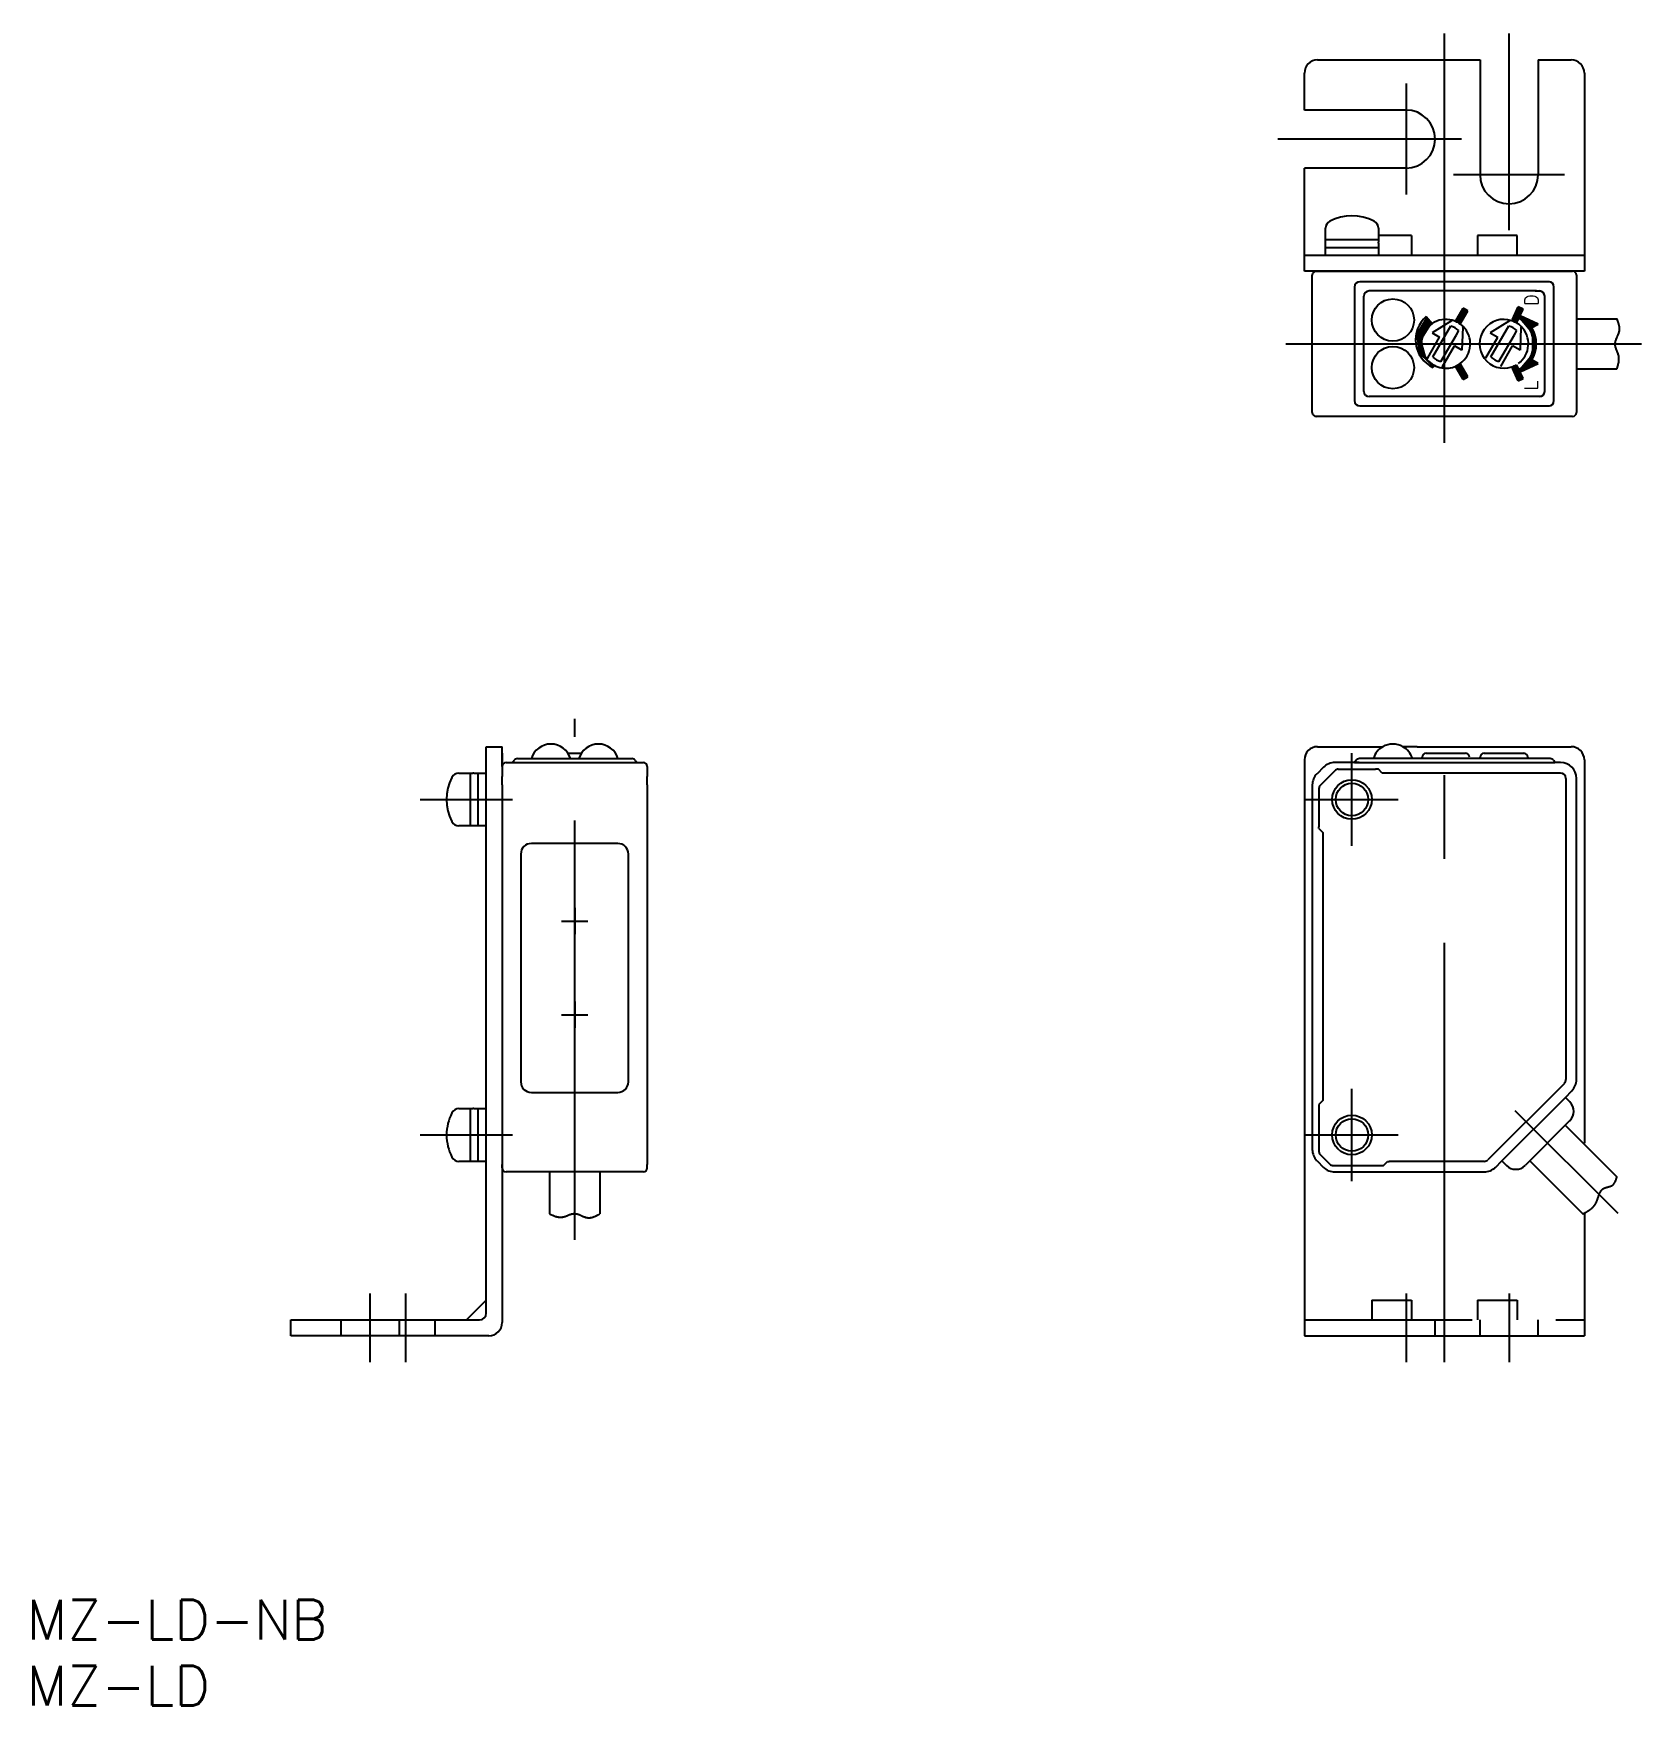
# Model space of a CAD drawing. Extents: x -19 to 102, y -28 to 519.
# Drawn here: x -19.5 to 102.3, y -28 to 98.6 of the extents above; entities that cross this region are included whole.
import ezdxf

# ---------------------------------------------------------------- set-up
doc = ezdxf.new("R2010")
doc.units = 0
doc.linetypes.add('CENTER', pattern=[50.8, 31.75, -6.35, 6.35, -6.35])
doc.linetypes.add('DASHED', pattern=[19.05, 12.7, -6.35])
doc.layers.get('0').update_dxf_attribs({"linetype": 'CONTINUOUS'})
doc.layers.add('CENTER', color=1, linetype='CONTINUOUS')
doc.styles.get("Standard").update_dxf_attribs({"font": 'txt.shx', "height": 3, "bigfont": 'bigfont.shx'})

# ---------------------------------------------------------------- blocks, each defined once
blk = doc.blocks.new('*U2')
at = {"color": 3, "linetype": 'CONTINUOUS'}
for points in [[(92.83, 73.52), (92.65, 73.42), (92.87, 73.43)], [(92.65, 73.42), (92.46, 73.35), (93.32, 72.47)], [(92.46, 73.35), (92.51, 73.26), (93.32, 72.47)], [(92.51, 73.26), (92.95, 72.3), (93.32, 72.47)], [(92.87, 73.43), (92.65, 73.42), (93.32, 72.47)]]:
    blk.add_solid(points, dxfattribs=at)
blk = doc.blocks.new('*U3')
at = {"color": 3, "linetype": 'CONTINUOUS'}
for points in [[(88.39, 73.5), (88.21, 73.41), (89.14, 72.6)], [(88.56, 73.61), (88.39, 73.5), (88.61, 73.52)], [(88.61, 73.52), (88.39, 73.5), (89.14, 72.6)], [(88.21, 73.41), (88.26, 73.32), (89.14, 72.6)], [(88.26, 73.32), (88.79, 72.4), (89.14, 72.6)]]:
    blk.add_solid(points, dxfattribs=at)
blk = doc.blocks.new('*U4')
at = {"color": 3, "linetype": 'CONTINUOUS', "extrusion": (0, 0, -1)}
for points in [[(-93.09, 77.22), (-94.47, 76.6), (-92.99, 77.05)], [(-92.99, 77.05), (-94.47, 76.6), (-93.99, 76.32)], [(-92.99, 77.05), (-93.99, 76.32), (-93.98, 75.87)], [(-93.99, 76.32), (-94.32, 75.1), (-93.98, 75.87)], [(-93.98, 75.87), (-94.32, 75.1), (-93.98, 74.33)], [(-94.32, 75.1), (-93.99, 73.88), (-93.98, 74.33)], [(-93.98, 74.33), (-93.99, 73.88), (-92.99, 73.15)], [(-93.99, 73.88), (-94.47, 73.6), (-92.99, 73.15)], [(-94.47, 73.6), (-93.09, 72.98), (-92.99, 73.15)]]:
    blk.add_solid(points, dxfattribs=at)
blk = doc.blocks.new('*U5')
at = {"color": 3, "linetype": 'CONTINUOUS', "extrusion": (0, 0, -1)}
for points in [[(-92.95, 77.9), (-93.32, 77.73), (-92.51, 76.94)], [(-93.32, 77.73), (-92.87, 76.77), (-92.51, 76.94)], [(-92.51, 76.94), (-92.87, 76.77), (-92.46, 76.85)], [(-92.46, 76.85), (-92.87, 76.77), (-92.65, 76.78)], [(-92.65, 76.78), (-92.87, 76.77), (-92.83, 76.68)]]:
    blk.add_solid(points, dxfattribs=at)
blk = doc.blocks.new('*U6')
at = {"color": 3, "linetype": 'CONTINUOUS', "extrusion": (0, 0, -1)}
for points in [[(-88.79, 77.8), (-89.14, 77.6), (-88.26, 76.88)], [(-89.14, 77.6), (-88.61, 76.68), (-88.26, 76.88)], [(-88.26, 76.88), (-88.61, 76.68), (-88.21, 76.79)], [(-88.21, 76.79), (-88.61, 76.68), (-88.39, 76.7)], [(-88.39, 76.7), (-88.61, 76.68), (-88.56, 76.59)]]:
    blk.add_solid(points, dxfattribs=at)
blk = doc.blocks.new('*U7')
at = {"color": 3, "linetype": 'CONTINUOUS'}
for points in [[(85.99, 77.16), (85.21, 75.86), (86.43, 76.63)], [(86.43, 76.63), (85.21, 75.86), (85.64, 75.37)], [(85.21, 75.86), (85.41, 74.37), (85.64, 75.37)], [(85.64, 75.37), (85.41, 74.37), (86.04, 73.93)], [(85.41, 74.37), (86.5, 73.32), (86.04, 73.93)], [(86.04, 73.93), (86.5, 73.32), (86.28, 73.68)], [(86.28, 73.68), (86.5, 73.32), (86.57, 73.48)]]:
    blk.add_solid(points, dxfattribs=at)

msp = doc.modelspace()

# ---------------------------------------------------------------- linework, layer by layer
at = {"color": 7, "linetype": 'CONTINUOUS'}
for p, q in [((77.76, 96.6), (90.06, 96.6)), ((90.06, 96.6), (90.06, 87.9)), ((94.46, 96.6), (96.96, 96.6)), ((94.46, 96.6), (94.46, 87.9)), ((76.76, 92.8), (76.76, 95.6)), ((97.96, 95.6), (97.96, 81.8)), ((84.46, 92.8), (76.76, 92.8)), ((76.76, 81.8), (76.76, 88.4)), ((84.46, 88.4), (76.76, 88.4)), ((78.36, 83), (78.36, 83.86)), ((82.36, 83.86), (82.36, 83)), ((78.36, 83), (82.36, 83)), ((78.36, 82.4), (78.36, 83)), ((78.36, 81.8), (78.36, 82.4)), ((78.36, 82.4), (82.36, 82.4)), ((84.86, 83.3), (82.36, 83.3)), ((82.36, 83), (82.36, 82.8)), ((82.36, 82.73), (82.36, 82.8)), ((82.36, 82.73), (82.36, 82.4)), ((82.36, 82.4), (82.36, 81.8)), ((84.86, 83.3), (84.86, 81.8)), ((89.86, 83.3), (89.86, 81.8)), ((92.86, 83.3), (89.86, 83.3)), ((92.86, 81.8), (92.86, 83.3)), ((84.86, 81.8), (76.76, 81.8)), ((76.76, 80.6), (76.76, 81.8)), ((89.86, 81.8), (84.86, 81.8)), ((92.86, 81.8), (89.86, 81.8)), ((97.96, 81.8), (92.86, 81.8)), ((97.96, 81.8), (97.96, 80.6)), ((97.96, 80.6), (76.76, 80.6)), ((97.96, 80.6), (76.76, 80.6)), ((77.36, 75.1), (77.36, 80.3)), ((77.66, 80.6), (97.06, 80.6)), ((82.56, 80.6), (77.66, 80.6)), ((95.33, 79.8), (80.96, 79.8)), ((82.06, 80.6), (97.06, 80.6)), ((97.36, 80.3), (97.36, 69.9)), ((80.56, 79.4), (80.56, 70.8)), ((81.26, 71.5), (81.26, 78.7)), ((94.23, 79.1), (81.66, 79.1)), ((94.33, 79.1), (94.23, 79.1)), ((94.23, 79.1), (94.63, 79.1)), ((94.96, 71.5), (94.96, 78.7)), ((95.66, 70.8), (95.66, 79.4)), ((88.26, 76.88), (88.79, 77.8)), ((88.61, 76.68), (89.14, 77.6)), ((89.14, 77.6), (88.79, 77.8)), ((92.51, 76.94), (92.95, 77.9)), ((92.51, 76.94), (92.95, 77.9)), ((92.87, 76.77), (93.32, 77.73)), ((92.87, 76.77), (93.32, 77.73)), ((93.32, 77.73), (92.95, 77.9)), ((93.32, 77.73), (92.95, 77.9)), ((85.99, 77.16), (86.43, 76.63)), ((87.9, 76.85), (86.44, 75.92)), ((86.49, 74.11), (87.84, 76.45)), ((87.9, 76.85), (87.96, 76.88)), ((88.26, 76.88), (88.21, 76.79)), ((88.27, 75.79), (88.45, 76.1)), ((88.56, 76.59), (88.61, 76.68)), ((88.77, 76.35), (88.69, 74.62)), ((88.77, 76.35), (88.77, 76.42)), ((92.3, 76.85), (90.84, 75.92)), ((90.89, 74.11), (92.24, 76.45)), ((92.51, 76.94), (92.46, 76.85)), ((92.67, 75.79), (92.85, 76.1)), ((92.83, 76.68), (92.87, 76.77)), ((94.47, 76.6), (93.09, 77.22)), ((94.47, 76.6), (93.09, 77.22)), ((93.16, 76.35), (93.09, 74.62)), ((93.99, 76.33), (94.47, 76.6)), ((93.99, 76.33), (94.47, 76.6)), ((97.36, 77), (100.42, 77)), ((77.36, 69.9), (77.36, 75.1)), ((86.11, 74.04), (87, 75.6)), ((86.44, 75.92), (87, 75.6)), ((87, 75.6), (87.01, 75.6)), ((87.09, 73.75), (88.27, 75.79)), ((87.23, 73.39), (88.13, 74.95)), ((88.69, 74.62), (88.13, 74.95)), ((90.5, 74.04), (91.4, 75.6)), ((90.84, 75.92), (91.4, 75.6)), ((91.49, 73.75), (92.67, 75.79)), ((91.63, 73.39), (92.53, 74.95)), ((93.09, 74.62), (92.53, 74.95)), ((86.04, 73.93), (86.11, 74.04)), ((86.5, 73.32), (86.57, 73.48)), ((88.56, 73.61), (88.61, 73.52)), ((89.14, 72.6), (88.61, 73.52)), ((92.83, 73.52), (92.87, 73.43)), ((93.09, 72.98), (94.47, 73.6)), ((93.09, 72.98), (94.47, 73.6)), ((94.47, 73.6), (93.99, 73.88)), ((94.47, 73.6), (93.99, 73.88)), ((94.47, 73.6), (93.99, 73.88)), ((87.23, 73.39), (87.16, 73.28)), ((88.21, 73.41), (88.26, 73.32)), ((88.79, 72.4), (88.26, 73.32)), ((88.79, 72.4), (89.14, 72.6)), ((92.46, 73.35), (92.51, 73.26)), ((92.95, 72.3), (92.51, 73.26)), ((92.95, 72.3), (92.51, 73.26)), ((93.32, 72.47), (92.87, 73.43)), ((93.32, 72.47), (92.87, 73.43)), ((92.95, 72.3), (93.32, 72.47)), ((92.95, 72.3), (93.32, 72.47)), ((97.36, 73.2), (100.42, 73.2)), ((94.63, 71.1), (81.66, 71.1)), ((80.96, 70.4), (95.33, 70.4)), ((77.78, 69.6), (77.66, 69.6)), ((97.06, 69.6), (77.78, 69.6)), ((14.8, 34), (14.8, 44.6)), ((14.8, 44.6), (16, 44.6)), ((16, 43.7), (16, 44.6)), ((77.76, 44.6), (81.94, 44.6)), ((81.94, 44.6), (82.71, 44.6)), ((85.29, 44.6), (84.22, 44.6)), ((85.29, 44.6), (96.96, 44.6)), ((16, 44.1), (16, 43.1)), ((16, 43.1), (16, 44.1)), ((16, 43.1), (16, 42.84)), ((16.3, 43.4), (26.2, 43.4)), ((16.8, 43.4), (16.91, 43.57)), ((17.16, 43.7), (25.84, 43.7)), ((20.99, 44.1), (22.01, 44.1)), ((26.09, 43.57), (26.2, 43.4)), ((26.2, 43.4), (26.7, 43.4)), ((27, 43.1), (27, 42.84)), ((76.76, 43.6), (76.76, 20.4)), ((78.21, 43.05), (77.72, 42.55)), ((80.91, 43.4), (79.06, 43.4)), ((80.56, 43.4), (80.53, 43.4)), ((80.67, 43.57), (80.56, 43.4)), ((80.56, 43.4), (95.73, 43.4)), ((95.37, 43.7), (80.92, 43.7)), ((85.67, 43.7), (85.67, 43.8)), ((85.97, 44.1), (86.07, 44.1)), ((86.07, 44.1), (88.87, 44.1)), ((88.87, 44.1), (88.97, 44.1)), ((90.07, 43.7), (90.07, 43.8)), ((90.37, 44.1), (93.37, 44.1)), ((93.67, 43.8), (93.67, 43.7)), ((95.62, 43.57), (95.73, 43.4)), ((96.16, 43.4), (95.73, 43.4)), ((97.96, 43.6), (97.96, 20.4)), ((12.74, 42.6), (13.6, 42.6)), ((13.6, 38.6), (13.6, 42.6)), ((13.6, 42.6), (13.8, 42.6)), ((13.87, 42.6), (13.8, 42.6)), ((13.87, 42.6), (14.2, 42.6)), ((14.2, 38.6), (14.2, 42.6)), ((14.2, 42.6), (14.8, 42.6)), ((16, 42.84), (16, 42.34)), ((16, 41.7), (16, 42.34)), ((27, 42.84), (27, 42.34)), ((27, 41.7), (27, 42.34)), ((79.11, 42.81), (77.95, 41.66)), ((79.32, 42.9), (82.14, 42.9)), ((82.36, 42.9), (82.14, 42.9)), ((82.66, 42.6), (82.36, 42.9)), ((96.16, 42.6), (82.66, 42.6)), ((96.56, 42.2), (96.56, 19.4)), ((97.36, 19.4), (97.36, 42.2)), ((16, 41.7), (16, 14.1)), ((27, 41.7), (27, 14.1)), ((77.36, 41.7), (77.36, 14.1)), ((77.86, 41.44), (77.86, 38.52)), ((13.6, 38.6), (12.74, 38.6)), ((14.2, 38.6), (13.6, 38.6)), ((14.8, 38.6), (14.2, 38.6)), ((77.36, 38.36), (77.36, 38.3)), ((77.86, 38.4), (77.86, 38.52)), ((77.86, 38.4), (78.16, 38.1)), ((77.86, 38.4), (78.16, 38.1)), ((77.86, 38.4), (78.16, 38.1)), ((77.86, 38.4), (78.16, 38.1)), ((78.16, 38.1), (78.16, 37.98)), ((78.16, 38.1), (78.16, 37.98)), ((78.16, 38.1), (78.16, 37.98)), ((20, 37.27), (18.22, 37.27)), ((24.77, 37.27), (20, 37.27)), ((78.16, 37.98), (78.16, 17.8)), ((14.8, 12.4), (14.8, 36.6)), ((17.42, 36.47), (17.42, 19.22)), ((25.57, 19.22), (25.57, 36.47)), ((14.8, 21.2), (14.8, 34)), ((14.8, 2.7), (14.8, 21.2)), ((16, 21.2), (16, 1)), ((76.76, 20.4), (76.76, 0)), ((97.96, 20.4), (97.96, 14.59)), ((96.45, 19.11), (90.65, 13.32)), ((18.22, 18.42), (24.77, 18.42)), ((78.16, 17.8), (77.86, 17.5)), ((78.16, 17.8), (77.86, 17.5)), ((91.71, 13.25), (96.52, 18.05)), ((96.52, 18.05), (97.01, 18.55)), ((96.52, 18.05), (96.87, 17.7)), ((12.74, 17.2), (13.6, 17.2)), ((13.6, 13.2), (13.6, 17.2)), ((13.6, 17.2), (13.8, 17.2)), ((13.87, 17.2), (13.8, 17.2)), ((13.87, 17.2), (14.2, 17.2)), ((14.2, 13.2), (14.2, 17.2)), ((14.2, 17.2), (14.8, 17.2)), ((77.36, 17), (77.36, 16.8)), ((77.86, 17.5), (77.86, 17.38)), ((77.86, 17.38), (77.86, 13.93)), ((96.87, 16.29), (93.48, 12.89)), ((96.52, 15.93), (97.96, 14.49)), ((16, 14.1), (16, 13.46)), ((27, 14.1), (27, 13.46)), ((97.96, 14.49), (100.42, 12.03)), ((13.6, 13.2), (12.74, 13.2)), ((14.2, 13.2), (13.6, 13.2)), ((14.8, 13.2), (14.2, 13.2)), ((16, 13.46), (16, 12.96)), ((16, 12.7), (16, 12.96)), ((27, 13.46), (27, 12.96)), ((27, 12.7), (27, 12.96)), ((77.72, 13.25), (78.21, 12.75)), ((77.95, 13.72), (78.68, 12.99)), ((78.9, 12.9), (82.64, 12.9)), ((82.64, 12.9), (82.76, 12.9)), ((82.76, 12.9), (83.06, 13.2)), ((82.76, 12.9), (83.06, 13.2)), ((82.76, 12.9), (83.06, 13.2)), ((83.06, 13.2), (83.19, 13.2)), ((90.37, 13.2), (83.19, 13.2)), ((91.22, 12.75), (91.71, 13.25)), ((91.71, 13.25), (92.06, 12.89)), ((93.83, 13.25), (97.85, 9.23)), ((26.7, 12.4), (16.3, 12.4)), ((19.6, 12.4), (19.6, 9.23)), ((23.4, 12.4), (23.4, 9.23)), ((79.06, 12.4), (90.37, 12.4)), ((97.96, 9.23), (97.96, 0)), ((13.3, 1.2), (14.8, 2.7)), ((14.8, 1.7), (14.8, 2.7)), ((0, 1.2), (3.8, 1.2)), ((0, 0), (0, 1.2)), ((3.8, 0), (0, 0)), ((3.8, 1.2), (3.8, 0)), ((3.8, 1.2), (8.2, 1.2)), ((8.2, 0), (3.8, 0)), ((8.2, 1.2), (8.2, 0)), ((8.2, 1.2), (13.3, 1.2)), ((15, 0), (8.2, 0)), ((13.3, 1.2), (14.3, 1.2)), ((76.76, 0), (97.96, 0))]:
    msp.add_line(p, q, dxfattribs=at)
at = {"color": 3, "linetype": 'DASHED'}
for p, q in [((21.5, 32.4), (21.5, 30.4)), ((20.5, 31.4), (22.5, 31.4)), ((20.5, 24.3), (22.5, 24.3)), ((21.5, 25.3), (21.5, 23.3)), ((81.86, 2.7), (84.86, 2.7)), ((81.86, 2.7), (81.86, 1.2)), ((84.86, 2.7), (84.86, 1.2)), ((89.86, 2.7), (89.86, 1.2)), ((89.86, 2.7), (92.86, 2.7)), ((92.86, 2.7), (92.86, 1.2)), ((10.9, 1.2), (10.9, 0)), ((76.76, 1.2), (97.96, 1.2)), ((86.66, 0), (86.66, 1.2)), ((90.06, 0), (90.06, 1.2)), ((94.46, 0), (94.46, 1.2))]:
    msp.add_line(p, q, dxfattribs=at)
at = {"color": 3}
for points in [[(100.42, 73.2, 0), (100.43, 73.22, 0), (100.44, 73.23, 0), (100.44, 73.25, 0), (100.45, 73.27, 0), (100.45, 73.29, 0), (100.46, 73.3, 0), (100.46, 73.32, 0), (100.47, 73.34, 0), (100.47, 73.36, 0), (100.48, 73.37, 0), (100.48, 73.39, 0), (100.49, 73.41, 0), (100.49, 73.43, 0), (100.5, 73.44, 0), (100.5, 73.46, 0), (100.51, 73.48, 0), (100.51, 73.5, 0), (100.52, 73.51, 0), (100.52, 73.53, 0), (100.53, 73.55, 0), (100.53, 73.57, 0), (100.53, 73.58, 0), (100.54, 73.6, 0), (100.54, 73.62, 0), (100.55, 73.64, 0), (100.55, 73.65, 0), (100.55, 73.67, 0), (100.56, 73.69, 0), (100.56, 73.71, 0), (100.56, 73.72, 0), (100.56, 73.74, 0), (100.57, 73.76, 0), (100.57, 73.78, 0), (100.57, 73.79, 0), (100.57, 73.81, 0), (100.58, 73.83, 0), (100.58, 73.84, 0), (100.58, 73.86, 0), (100.58, 73.88, 0), (100.58, 73.9, 0), (100.58, 73.91, 0), (100.58, 73.93, 0), (100.58, 73.95, 0), (100.58, 73.97, 0), (100.58, 73.98, 0), (100.58, 74, 0), (100.58, 74.02, 0), (100.58, 74.03, 0), (100.58, 74.05, 0), (100.58, 74.07, 0), (100.57, 74.09, 0), (100.57, 74.1, 0), (100.57, 74.12, 0), (100.57, 74.14, 0), (100.56, 74.15, 0), (100.56, 74.17, 0), (100.56, 74.19, 0), (100.55, 74.21, 0), (100.55, 74.22, 0), (100.54, 74.24, 0), (100.54, 74.26, 0), (100.53, 74.27, 0), (100.53, 74.29, 0), (100.52, 74.31, 0), (100.52, 74.33, 0), (100.51, 74.34, 0), (100.51, 74.36, 0), (100.5, 74.38, 0), (100.49, 74.39, 0), (100.49, 74.41, 0), (100.48, 74.43, 0), (100.47, 74.44, 0), (100.47, 74.46, 0), (100.46, 74.48, 0), (100.45, 74.5, 0), (100.45, 74.51, 0), (100.44, 74.53, 0), (100.44, 74.55, 0), (100.43, 74.56, 0), (100.42, 74.58, 0), (100.42, 74.6, 0), (100.41, 74.61, 0), (100.4, 74.63, 0), (100.39, 74.65, 0), (100.39, 74.66, 0), (100.38, 74.68, 0), (100.38, 74.7, 0), (100.37, 74.72, 0), (100.36, 74.73, 0), (100.36, 74.75, 0), (100.35, 74.77, 0), (100.35, 74.78, 0), (100.34, 74.8, 0), (100.34, 74.82, 0), (100.33, 74.83, 0), (100.33, 74.85, 0), (100.32, 74.87, 0), (100.32, 74.88, 0), (100.31, 74.9, 0), (100.31, 74.92, 0), (100.31, 74.93, 0), (100.3, 74.95, 0), (100.3, 74.97, 0), (100.3, 74.98, 0), (100.3, 75, 0), (100.3, 75.02, 0), (100.29, 75.03, 0), (100.29, 75.05, 0), (100.29, 75.07, 0), (100.29, 75.08, 0), (100.29, 75.1, 0), (100.29, 75.12, 0), (100.29, 75.13, 0), (100.3, 75.15, 0), (100.3, 75.17, 0), (100.3, 75.18, 0), (100.3, 75.2, 0), (100.31, 75.22, 0), (100.31, 75.23, 0), (100.31, 75.25, 0), (100.31, 75.27, 0), (100.32, 75.28, 0), (100.32, 75.3, 0), (100.33, 75.32, 0), (100.33, 75.33, 0), (100.34, 75.35, 0), (100.34, 75.37, 0), (100.35, 75.38, 0), (100.36, 75.4, 0), (100.36, 75.42, 0), (100.37, 75.43, 0), (100.38, 75.45, 0), (100.38, 75.47, 0), (100.39, 75.48, 0), (100.39, 75.5, 0), (100.4, 75.52, 0), (100.41, 75.53, 0), (100.42, 75.55, 0), (100.42, 75.57, 0), (100.43, 75.58, 0), (100.44, 75.6, 0), (100.44, 75.62, 0), (100.45, 75.63, 0), (100.46, 75.65, 0), (100.47, 75.67, 0), (100.47, 75.68, 0), (100.48, 75.7, 0), (100.49, 75.72, 0), (100.5, 75.73, 0), (100.5, 75.75, 0), (100.51, 75.77, 0), (100.52, 75.78, 0), (100.52, 75.8, 0), (100.53, 75.82, 0), (100.54, 75.83, 0), (100.54, 75.85, 0), (100.55, 75.87, 0), (100.56, 75.89, 0), (100.56, 75.9, 0), (100.57, 75.92, 0), (100.57, 75.94, 0), (100.58, 75.95, 0), (100.58, 75.97, 0), (100.59, 75.99, 0), (100.59, 76, 0), (100.6, 76.02, 0), (100.6, 76.04, 0), (100.6, 76.05, 0), (100.61, 76.07, 0), (100.61, 76.09, 0), (100.61, 76.1, 0), (100.61, 76.12, 0), (100.62, 76.14, 0), (100.62, 76.16, 0), (100.62, 76.17, 0), (100.62, 76.19, 0), (100.62, 76.21, 0), (100.62, 76.22, 0), (100.62, 76.24, 0), (100.62, 76.26, 0), (100.62, 76.28, 0), (100.62, 76.29, 0), (100.62, 76.31, 0), (100.62, 76.33, 0), (100.61, 76.34, 0), (100.61, 76.36, 0), (100.61, 76.38, 0), (100.61, 76.4, 0), (100.61, 76.41, 0), (100.6, 76.43, 0), (100.6, 76.45, 0), (100.6, 76.46, 0), (100.59, 76.48, 0), (100.59, 76.5, 0), (100.59, 76.52, 0), (100.58, 76.53, 0), (100.58, 76.55, 0), (100.57, 76.57, 0), (100.57, 76.58, 0), (100.56, 76.6, 0), (100.56, 76.62, 0), (100.55, 76.64, 0), (100.55, 76.65, 0), (100.54, 76.67, 0), (100.54, 76.69, 0), (100.53, 76.71, 0), (100.53, 76.72, 0), (100.52, 76.74, 0), (100.51, 76.76, 0), (100.51, 76.77, 0), (100.5, 76.79, 0), (100.5, 76.81, 0), (100.49, 76.83, 0), (100.48, 76.84, 0), (100.48, 76.86, 0), (100.47, 76.88, 0), (100.46, 76.9, 0), (100.46, 76.91, 0), (100.45, 76.93, 0), (100.44, 76.95, 0), (100.44, 76.97, 0), (100.43, 76.98, 0), (100.42, 77, 0)], [(97.85, 9.23, 0), (97.87, 9.24, 0), (97.88, 9.24, 0), (97.9, 9.25, 0), (97.92, 9.26, 0), (97.93, 9.27, 0), (97.95, 9.28, 0), (97.96, 9.29, 0), (97.98, 9.3, 0), (98, 9.31, 0), (98.01, 9.32, 0), (98.03, 9.32, 0), (98.05, 9.33, 0), (98.06, 9.34, 0), (98.08, 9.35, 0), (98.09, 9.36, 0), (98.11, 9.37, 0), (98.13, 9.38, 0), (98.14, 9.39, 0), (98.16, 9.4, 0), (98.17, 9.41, 0), (98.19, 9.42, 0), (98.2, 9.43, 0), (98.22, 9.44, 0), (98.24, 9.45, 0), (98.25, 9.45, 0), (98.27, 9.46, 0), (98.28, 9.47, 0), (98.3, 9.48, 0), (98.31, 9.49, 0), (98.33, 9.5, 0), (98.34, 9.51, 0), (98.36, 9.52, 0), (98.37, 9.54, 0), (98.39, 9.55, 0), (98.4, 9.56, 0), (98.41, 9.57, 0), (98.43, 9.58, 0), (98.44, 9.59, 0), (98.46, 9.6, 0), (98.47, 9.61, 0), (98.48, 9.62, 0), (98.5, 9.63, 0), (98.51, 9.64, 0), (98.53, 9.66, 0), (98.54, 9.67, 0), (98.55, 9.68, 0), (98.56, 9.69, 0), (98.58, 9.7, 0), (98.59, 9.72, 0), (98.6, 9.73, 0), (98.62, 9.74, 0), (98.63, 9.75, 0), (98.64, 9.77, 0), (98.65, 9.78, 0), (98.66, 9.79, 0), (98.67, 9.81, 0), (98.69, 9.82, 0), (98.7, 9.83, 0), (98.71, 9.85, 0), (98.72, 9.86, 0), (98.73, 9.87, 0), (98.74, 9.89, 0), (98.75, 9.9, 0), (98.76, 9.92, 0), (98.77, 9.93, 0), (98.78, 9.95, 0), (98.79, 9.96, 0), (98.8, 9.98, 0), (98.81, 9.99, 0), (98.82, 10.01, 0), (98.83, 10.03, 0), (98.83, 10.04, 0), (98.84, 10.06, 0), (98.85, 10.07, 0), (98.86, 10.09, 0), (98.87, 10.11, 0), (98.87, 10.13, 0), (98.88, 10.14, 0), (98.89, 10.16, 0), (98.9, 10.18, 0), (98.9, 10.19, 0), (98.91, 10.21, 0), (98.92, 10.23, 0), (98.92, 10.25, 0), (98.93, 10.27, 0), (98.94, 10.28, 0), (98.94, 10.3, 0), (98.95, 10.32, 0), (98.95, 10.34, 0), (98.96, 10.36, 0), (98.97, 10.37, 0), (98.97, 10.39, 0), (98.98, 10.41, 0), (98.99, 10.43, 0), (98.99, 10.45, 0), (99, 10.46, 0), (99, 10.48, 0), (99.01, 10.5, 0), (99.02, 10.52, 0), (99.02, 10.54, 0), (99.03, 10.56, 0), (99.03, 10.57, 0), (99.04, 10.59, 0), (99.05, 10.61, 0), (99.05, 10.63, 0), (99.06, 10.64, 0), (99.07, 10.66, 0), (99.07, 10.68, 0), (99.08, 10.7, 0), (99.09, 10.71, 0), (99.09, 10.73, 0), (99.1, 10.75, 0), (99.11, 10.76, 0), (99.11, 10.78, 0), (99.12, 10.8, 0), (99.13, 10.81, 0), (99.14, 10.83, 0), (99.15, 10.84, 0), (99.15, 10.86, 0), (99.16, 10.88, 0), (99.17, 10.89, 0), (99.18, 10.91, 0), (99.19, 10.92, 0), (99.2, 10.93, 0), (99.21, 10.95, 0), (99.22, 10.96, 0), (99.23, 10.98, 0), (99.24, 10.99, 0), (99.25, 11, 0), (99.26, 11.02, 0), (99.27, 11.03, 0), (99.28, 11.04, 0), (99.29, 11.05, 0), (99.3, 11.06, 0), (99.31, 11.07, 0), (99.33, 11.09, 0), (99.34, 11.1, 0), (99.35, 11.11, 0), (99.37, 11.12, 0), (99.38, 11.13, 0), (99.39, 11.13, 0), (99.41, 11.14, 0), (99.42, 11.15, 0), (99.44, 11.16, 0), (99.45, 11.17, 0), (99.47, 11.17, 0), (99.48, 11.18, 0), (99.5, 11.19, 0), (99.52, 11.19, 0), (99.53, 11.2, 0), (99.55, 11.21, 0), (99.57, 11.21, 0), (99.59, 11.22, 0), (99.6, 11.22, 0), (99.62, 11.23, 0), (99.64, 11.23, 0), (99.66, 11.24, 0), (99.67, 11.24, 0), (99.69, 11.25, 0), (99.71, 11.25, 0), (99.73, 11.26, 0), (99.75, 11.26, 0), (99.76, 11.27, 0), (99.78, 11.27, 0), (99.8, 11.28, 0), (99.82, 11.28, 0), (99.84, 11.29, 0), (99.85, 11.29, 0), (99.87, 11.3, 0), (99.89, 11.3, 0), (99.91, 11.31, 0), (99.92, 11.31, 0), (99.94, 11.32, 0), (99.96, 11.33, 0), (99.97, 11.33, 0), (99.99, 11.34, 0), (100, 11.35, 0), (100.02, 11.35, 0), (100.03, 11.36, 0), (100.05, 11.37, 0), (100.06, 11.38, 0), (100.08, 11.39, 0), (100.09, 11.4, 0), (100.11, 11.41, 0), (100.12, 11.42, 0), (100.13, 11.43, 0), (100.14, 11.44, 0), (100.16, 11.45, 0), (100.17, 11.46, 0), (100.18, 11.48, 0), (100.19, 11.49, 0), (100.2, 11.5, 0), (100.21, 11.52, 0), (100.22, 11.53, 0), (100.23, 11.54, 0), (100.24, 11.56, 0), (100.25, 11.57, 0), (100.26, 11.59, 0), (100.27, 11.6, 0), (100.28, 11.62, 0), (100.28, 11.63, 0), (100.29, 11.65, 0), (100.3, 11.67, 0), (100.31, 11.68, 0), (100.31, 11.7, 0), (100.32, 11.72, 0), (100.33, 11.73, 0), (100.33, 11.75, 0), (100.34, 11.77, 0), (100.35, 11.79, 0), (100.36, 11.8, 0), (100.36, 11.82, 0), (100.37, 11.84, 0), (100.37, 11.86, 0), (100.38, 11.88, 0), (100.39, 11.9, 0), (100.39, 11.91, 0), (100.4, 11.93, 0), (100.4, 11.95, 0), (100.41, 11.97, 0), (100.41, 11.99, 0), (100.42, 12.01, 0), (100.42, 12.03, 0)], [(19.6, 9.23, 0), (19.62, 9.22, 0), (19.63, 9.21, 0), (19.65, 9.2, 0), (19.67, 9.19, 0), (19.69, 9.19, 0), (19.7, 9.18, 0), (19.72, 9.17, 0), (19.74, 9.16, 0), (19.75, 9.16, 0), (19.77, 9.15, 0), (19.79, 9.14, 0), (19.81, 9.13, 0), (19.82, 9.12, 0), (19.84, 9.12, 0), (19.86, 9.11, 0), (19.87, 9.1, 0), (19.89, 9.1, 0), (19.91, 9.09, 0), (19.93, 9.08, 0), (19.94, 9.07, 0), (19.96, 9.07, 0), (19.98, 9.06, 0), (20, 9.06, 0), (20.01, 9.05, 0), (20.03, 9.04, 0), (20.05, 9.04, 0), (20.06, 9.03, 0), (20.08, 9.03, 0), (20.1, 9.02, 0), (20.12, 9.02, 0), (20.13, 9.01, 0), (20.15, 9.01, 0), (20.17, 9, 0), (20.18, 9, 0), (20.2, 8.99, 0), (20.22, 8.99, 0), (20.24, 8.99, 0), (20.25, 8.98, 0), (20.27, 8.98, 0), (20.29, 8.98, 0), (20.3, 8.98, 0), (20.32, 8.97, 0), (20.34, 8.97, 0), (20.36, 8.97, 0), (20.37, 8.97, 0), (20.39, 8.97, 0), (20.41, 8.97, 0), (20.42, 8.97, 0), (20.44, 8.97, 0), (20.46, 8.97, 0), (20.48, 8.97, 0), (20.49, 8.97, 0), (20.51, 8.97, 0), (20.53, 8.97, 0), (20.54, 8.98, 0), (20.56, 8.98, 0), (20.58, 8.98, 0), (20.6, 8.98, 0), (20.61, 8.99, 0), (20.63, 8.99, 0), (20.65, 9, 0), (20.66, 9, 0), (20.68, 9.01, 0), (20.7, 9.01, 0), (20.72, 9.02, 0), (20.73, 9.02, 0), (20.75, 9.03, 0), (20.77, 9.03, 0), (20.79, 9.04, 0), (20.8, 9.04, 0), (20.82, 9.05, 0), (20.84, 9.06, 0), (20.85, 9.06, 0), (20.87, 9.07, 0), (20.89, 9.08, 0), (20.91, 9.08, 0), (20.92, 9.09, 0), (20.94, 9.1, 0), (20.96, 9.11, 0), (20.97, 9.11, 0), (20.99, 9.12, 0), (21.01, 9.13, 0), (21.03, 9.13, 0), (21.04, 9.14, 0), (21.06, 9.15, 0), (21.08, 9.15, 0), (21.09, 9.16, 0), (21.11, 9.17, 0), (21.13, 9.17, 0), (21.14, 9.18, 0), (21.16, 9.18, 0), (21.18, 9.19, 0), (21.2, 9.2, 0), (21.21, 9.2, 0), (21.23, 9.21, 0), (21.25, 9.21, 0), (21.26, 9.22, 0), (21.28, 9.22, 0), (21.3, 9.23, 0), (21.32, 9.23, 0), (21.33, 9.23, 0), (21.35, 9.24, 0), (21.37, 9.24, 0), (21.38, 9.24, 0), (21.4, 9.24, 0), (21.42, 9.25, 0), (21.44, 9.25, 0), (21.45, 9.25, 0), (21.47, 9.25, 0), (21.49, 9.25, 0), (21.5, 9.25, 0), (21.52, 9.25, 0), (21.54, 9.25, 0), (21.55, 9.25, 0), (21.57, 9.24, 0), (21.59, 9.24, 0), (21.61, 9.24, 0), (21.62, 9.24, 0), (21.64, 9.23, 0), (21.66, 9.23, 0), (21.67, 9.22, 0), (21.69, 9.22, 0), (21.71, 9.21, 0), (21.72, 9.21, 0), (21.74, 9.2, 0), (21.76, 9.2, 0), (21.78, 9.19, 0), (21.79, 9.19, 0), (21.81, 9.18, 0), (21.83, 9.17, 0), (21.84, 9.17, 0), (21.86, 9.16, 0), (21.88, 9.15, 0), (21.89, 9.15, 0), (21.91, 9.14, 0), (21.93, 9.13, 0), (21.95, 9.12, 0), (21.96, 9.12, 0), (21.98, 9.11, 0), (22, 9.1, 0), (22.01, 9.09, 0), (22.03, 9.09, 0), (22.05, 9.08, 0), (22.06, 9.07, 0), (22.08, 9.06, 0), (22.1, 9.06, 0), (22.11, 9.05, 0), (22.13, 9.04, 0), (22.15, 9.03, 0), (22.16, 9.03, 0), (22.18, 9.02, 0), (22.2, 9.01, 0), (22.22, 9.01, 0), (22.23, 9, 0), (22.25, 8.99, 0), (22.27, 8.99, 0), (22.28, 8.98, 0), (22.3, 8.98, 0), (22.32, 8.97, 0), (22.33, 8.96, 0), (22.35, 8.96, 0), (22.37, 8.95, 0), (22.38, 8.95, 0), (22.4, 8.95, 0), (22.42, 8.94, 0), (22.44, 8.94, 0), (22.45, 8.94, 0), (22.47, 8.93, 0), (22.49, 8.93, 0), (22.5, 8.93, 0), (22.52, 8.93, 0), (22.54, 8.93, 0), (22.55, 8.93, 0), (22.57, 8.93, 0), (22.59, 8.93, 0), (22.6, 8.93, 0), (22.62, 8.93, 0), (22.64, 8.93, 0), (22.66, 8.93, 0), (22.67, 8.93, 0), (22.69, 8.93, 0), (22.71, 8.94, 0), (22.72, 8.94, 0), (22.74, 8.94, 0), (22.76, 8.95, 0), (22.77, 8.95, 0), (22.79, 8.95, 0), (22.81, 8.96, 0), (22.82, 8.96, 0), (22.84, 8.97, 0), (22.86, 8.97, 0), (22.88, 8.98, 0), (22.89, 8.98, 0), (22.91, 8.99, 0), (22.93, 9, 0), (22.94, 9, 0), (22.96, 9.01, 0), (22.98, 9.02, 0), (22.99, 9.02, 0), (23.01, 9.03, 0), (23.03, 9.04, 0), (23.04, 9.04, 0), (23.06, 9.05, 0), (23.08, 9.06, 0), (23.1, 9.07, 0), (23.11, 9.08, 0), (23.13, 9.08, 0), (23.15, 9.09, 0), (23.16, 9.1, 0), (23.18, 9.11, 0), (23.2, 9.12, 0), (23.21, 9.13, 0), (23.23, 9.14, 0), (23.25, 9.14, 0), (23.26, 9.15, 0), (23.28, 9.16, 0), (23.3, 9.17, 0), (23.32, 9.18, 0), (23.33, 9.19, 0), (23.35, 9.2, 0), (23.37, 9.21, 0), (23.38, 9.22, 0), (23.4, 9.23, 0)]]:
    msp.add_polyline3d(points, dxfattribs=at)
at = {"color": 7, "linetype": 'CONTINUOUS'}
for centre, radius in [((83.46, 76.9), 1.6), ((83.46, 73.3), 1.6), ((80.36, 40.6), 1.23), ((80.36, 15.2), 1.23)]:
    msp.add_circle(centre, radius, dxfattribs=at)
at = {"color": 3, "linetype": 'CONTINUOUS'}
for centre in [(80.36, 40.6), (80.36, 15.2)]:
    msp.add_circle(centre, 1.5, dxfattribs=at)
at = {"color": 7, "linetype": 'CONTINUOUS'}
for centre, radius, start, end in [((77.76, 95.6), 1, 90, 180), ((96.96, 95.6), 1, 0, 90), ((84.46, 90.6), 2.2, 270, 90), ((92.26, 87.9), 2.2, 180, 0), ((78.96, 83.86), 0.6, 117.4864, 180), ((80.36, 81.17), 3.63, 62.5136, 117.4864), ((81.76, 83.86), 0.6, 0, 62.5136), ((77.66, 80.3), 0.3, 90, 180), ((80.96, 79.4), 0.4, 90, 180), ((95.26, 79.4), 0.4, 0, 90), ((97.06, 80.3), 0.3, 0, 90), ((81.66, 78.7), 0.4, 90, 180), ((94.56, 78.7), 0.4, 0, 90), ((87.47, 75.4), 2.3, 130.0154, 245), ((87.47, 75.1), 1.85, 124.0169, 219.43), ((87.47, 75.1), 1.85, 74.6633, 124.0169), ((87.47, 75.1), 1.4, 74.4998, 74.5538), ((87.47, 75.1), 1.4, 45.5987, 74.4998), ((87.47, 75.1), 1.85, 66.2063, 74.6633), ((87.47, 75.1), 1.85, 53.7937, 66.2063), ((87.47, 75.1), 1.85, 45.3367, 53.7937), ((87.47, 75.1), 1.85, 306.2063, 45.3367), ((91.87, 75.1), 1.85, 71.2063, 288.7937), ((91.87, 75.1), 1.4, 45.5987, 74.4998), ((91.87, 75.1), 1.85, 58.7937, 71.2063), ((91.87, 75.1), 1.85, 53.7937, 66.2063), ((91.87, 75.1), 1.85, 45.3367, 53.7937), ((91.87, 75.1), 1.85, 45.3367, 53.7937), ((91.87, 75.1), 1.85, 306.2063, 45.3367), ((91.87, 75.1), 2.25, 300, 60), ((91.87, 75.1), 2.25, 300, 60), ((91.87, 75.1), 2.45, 330, 30), ((91.87, 75.1), 2.45, 330, 30), ((91.87, 75.1), 2.45, 330, 30), ((87.47, 75.1), 1.85, 219.43, 241.0703), ((87.47, 75.1), 1.4, 225.5987, 254.4552), ((87.47, 75.1), 1.85, 241.0703, 260.57), ((87.47, 75.1), 1.85, 293.7937, 306.2063), ((91.87, 75.1), 1.4, 225.5987, 254.4552), ((91.87, 75.1), 1.85, 288.7937, 301.2063), ((87.47, 75.1), 1.85, 260.57, 293.7937), ((81.66, 71.5), 0.4, 180, 270), ((94.56, 71.5), 0.4, 270, 0), ((77.66, 69.9), 0.3, 180, 270), ((80.96, 70.8), 0.4, 180, 270), ((95.26, 70.8), 0.4, 270, 0), ((97.06, 69.9), 0.3, 270, 0), ((19.7, 43.26), 1.54, 16.5321, 163.4679), ((23.3, 43.26), 1.54, 16.5321, 163.4679), ((77.76, 43.6), 1, 90, 180), ((83.46, 43.26), 1.54, 119.5508, 163.4679), ((83.46, 43.26), 1.54, 60.4492, 119.5508), ((83.46, 43.26), 1.54, 16.5321, 60.4492), ((96.96, 43.6), 1, 0, 90), ((16.3, 43.1), 0.3, 90, 180), ((17.16, 43.4), 0.3, 90, 146.3099), ((25.84, 43.4), 0.3, 33.6901, 90), ((26.7, 43.1), 0.3, 0, 90), ((79.06, 42.2), 1.2, 90, 135), ((80.92, 43.4), 0.3, 90, 146.3099), ((85.97, 43.8), 0.3, 90, 180), ((85.97, 43.8), 0.3, 90, 180), ((88.97, 43.8), 0.3, 360, 90), ((88.97, 43.8), 0.3, 360, 90), ((90.37, 43.8), 0.3, 90, 180), ((93.37, 43.8), 0.3, 360, 90), ((95.37, 43.4), 0.3, 33.6901, 90), ((96.16, 42.2), 1.2, 0, 90), ((15.43, 40.6), 3.63, 152.5136, 207.4864), ((12.74, 42), 0.6, 90, 152.5136), ((78.56, 41.7), 1.2, 135, 180), ((79.32, 42.6), 0.3, 90, 135), ((96.16, 42.2), 0.4, 0, 90), ((78.16, 41.44), 0.3, 135, 180), ((12.74, 39.2), 0.6, 207.4864, 270), ((18.22, 36.47), 0.8, 90, 180), ((24.77, 36.47), 0.8, 0, 90), ((18.22, 19.22), 0.8, 180, 270), ((24.77, 19.22), 0.8, 270, 0), ((96.16, 19.4), 0.4, 315, 360), ((96.16, 19.4), 1.2, 315, 0), ((15.43, 15.2), 3.63, 152.5136, 180), ((12.74, 16.6), 0.6, 90, 152.5136), ((96.16, 16.99), 1, 315, 45), ((15.43, 15.2), 3.63, 180, 207.4864), ((78.56, 14.1), 1.2, 180, 225), ((78.16, 13.93), 0.3, 180, 225), ((12.74, 13.8), 0.6, 207.4864, 270), ((16.3, 12.7), 0.3, 180, 270), ((26.7, 12.7), 0.3, 270, 0), ((79.06, 13.6), 1.2, 225, 270), ((78.9, 13.2), 0.3, 225, 270), ((90.37, 13.6), 0.4, 270, 315), ((90.37, 13.6), 1.2, 270, 315), ((92.77, 13.6), 1, 225, 315), ((14.3, 1.7), 0.5, 270, 0), ((15, 1), 1, 270, 0)]:
    msp.add_arc(centre, radius, start, end, dxfattribs=at)
at = {"layer": 'CENTER', "color": 1, "linetype": 'CENTER'}
for p, q in [((87.36, 67.6), (87.36, 98.6)), ((92.26, 83.7), (92.26, 98.6)), ((84.46, 94.8), (84.46, 86.4)), ((88.66, 90.6), (74.76, 90.6)), ((96.46, 87.9), (88.06, 87.9)), ((75.36, 75.1), (102.29, 75.1)), ((21.5, 7.25), (21.5, 46.7)), ((87.36, -2), (87.36, 46.7)), ((80.36, 37.1), (80.36, 44.1)), ((9.8, 40.6), (16.8, 40.6)), ((76.86, 40.6), (83.86, 40.6)), ((80.36, 11.7), (80.36, 18.7)), ((92.7, 17.06), (100.49, 9.27)), ((9.8, 15.2), (16.8, 15.2)), ((76.86, 15.2), (83.86, 15.2)), ((6, 3.2), (6, -2)), ((8.7, 3.2), (8.7, -2)), ((84.46, 3.2), (84.46, -2)), ((92.26, 3.2), (92.26, -2))]:
    msp.add_line(p, q, dxfattribs=at)

# ---------------------------------------------------------------- block references
at = {"color": 3, "linetype": 'CONTINUOUS'}
for name in ['*U6', '*U5', '*U7', '*U4', '*U3', '*U2']:
    msp.add_blockref(name, (0, 0), dxfattribs=at)

# ---------------------------------------------------------------- texts
at = {"color": 7, "linetype": 'CONTINUOUS'}
for s, p in [('D', (94.46, 77.97)), ('L', (94.44, 71.58))]:
    msp.add_text(s, height=1, rotation=90, dxfattribs=at).set_placement(p)
for s, p in [('MZ-LD-NB', (-20, -23)), ('MZ-LD', (-20, -28))]:
    msp.add_text(s, height=3, dxfattribs=at).set_placement(p)

doc.saveas('drawing.dxf')
